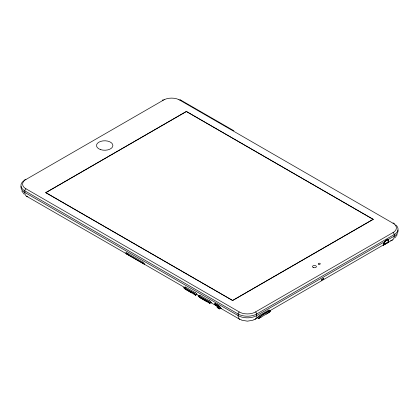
<?xml version="1.0" encoding="UTF-8"?>
<svg xmlns="http://www.w3.org/2000/svg" width="419" height="419" viewBox="0 0 419 419"><rect width="100%" height="100%" fill="white"/><g stroke="black" fill="none" stroke-linecap="round" stroke-linejoin="round"><path stroke-width="0.63" d="M211.244 302.801L210.548 301.842M268.38 312.867C275.665 307.378 259.309 314.926 258.408 318.498M259.288 318.115L258.586 318.482L260.094 316.602L269.532 310.856M270.187 310.568L383.317 244.989M269.627 311.087L270.234 310.945M385.124 241.417L383.186 245.031L383.966 243.491M383.799 244.057L384.087 243.402M383.846 243.617L385.239 241.265A3.399 1.964 -60 0 1 387.69 239.83L394.211 236.196A13.109 7.568 0 0 0 397.982 230.062M199.224 295.196L199.255 295.594M384.359 242.842L385.307 241.334A3.441 1.985 -60 0 1 387.811 239.888C390.445 242.009 384.522 243.837 383.312 244.911M397.233 234.713L394.834 237.94M269.228 310.678L269.338 310.285A1.66 0.581 -38.1 0 0 269.255 310.133A1.592 0.649 -48.4 0 0 268.548 310.18M385.103 241.444L256.664 315.607A8.191 4.729 60 0 1 253.532 319.739M385.108 241.375L385.229 241.281A3.577 2.064 -60 0 1 387.716 239.741L387.874 239.736M258.177 316.528L257.339 317.885L257.889 317.649M184.973 286.963L184.999 287.366M217.953 305.88L217.911 306.268M125.91 252.72L126.119 253.469M214.329 303.728L214.329 304.257M383.259 245.267C385.03 243.937 390.88 241.821 387.811 239.888M388.01 239.778L388.523 240.024M386.47 243.429C387.475 242.816 389.335 241.559 388.481 240.197M164.327 99.612L25.187 179.94A11.481 6.631 0 0 0 25.192 188.346L240.113 312.433A11.481 6.631 0 0 0 254.668 312.427L393.813 232.1A11.481 6.631 0 0 0 393.808 223.699L178.887 99.612M386.611 243.35L385.412 244.02M259.67 317.948L260.162 317.607M259.874 317.78L258.659 318.503M260.55 317.44L266.615 313.883M260.843 317.267L261.137 317.099M45.76 192.64L186.319 111.485M373.24 219.404L186.382 111.522L45.76 192.709L232.681 300.554M373.057 219.367L232.618 300.449L45.943 192.672M232.555 300.554L373.24 219.331L186.445 111.485M259.131 315.69L268.516 310.269M254.967 319.357L257.785 317.728M383.432 245.178L385.333 244.068M386.276 243.544L392.514 239.946M266.416 314.051L267.793 313.208M267.589 313.375L269.768 311.977L270.313 311.003M321.525 280.122L323.583 278.913L323.84 278.179M184.041 287.507L184.009 287.769M323.73 278.206L321.666 279.405L321.41 280.164M253.343 320.126L247.393 321.169L241.438 320.126M184.061 287.507L194.254 293.216L195.93 295.17M219.755 308.992L218.074 307.132L216.979 306.698L217.44 307.525M184.082 287.759L194.133 293.457L195.888 295.222M211.207 302.822L210.925 302.675M219.786 308.96C218.807 305.776 214.523 306.006 218.797 308.546M209.95 303.435L209.201 302.398M195.699 295.206L194.505 294.473M221.059 308.52L220.043 307.227M26.486 196.192L128.256 254.852L127.764 254.045M127.921 254.715L184.795 287.586M218.456 305.671L216.984 304.823M216.361 305.807L217.356 306.378M217.519 305.142L217.236 304.98M216.22 305.729L215.885 305.54M217.77 305.283L218.514 305.708M144.387 264.258L144.749 264.399L144.01 263.305A1.749 0.377 46.4 0 0 143.822 263.043A1.66 0.655 47.6 0 0 142.753 262.084M196.631 294.421L196.993 294.573L196.291 293.614M220.656 308.295L220.446 308.169M186.486 289.843L191.242 292.588M201.544 298.59L199.816 297.537L200.952 298.249M180.537 99.968L233.87 130.759M215.209 303.885L218.797 305.959M126.674 252.861L142.779 262.163M185.648 287.099L195.149 292.588M199.9 295.332L209.4 300.816M128.094 254.852L144.199 264.153M196.569 294.384L198.81 295.678M210.574 302.471L216.173 305.702M220.981 308.478L239.82 319.357M185.863 289.487L185.544 289.293L190.855 292.415M201.633 298.585L206.981 301.67M201.335 298.417L205.996 301.161M208.164 302.361L208.756 302.701M191.153 292.588L195.306 294.992M206.593 301.502L209.919 303.366L209.264 303.052M218.99 308.656L217.335 307.556M208.411 301.387L198.863 295.877L198.187 295.814L199.8 297.59L198.192 296.039L208.306 301.633M126.213 253.485A2.404 0.759 28.3 0 0 126.784 253.966L127.816 254.689L126.7 253.977M185.434 289.288L183.915 287.863L185.523 289.283M216.827 304.728L215.795 303.969M126.8 253.951L126.276 253.233A1.184 0.356 35.2 0 1 127.847 254.061M24.166 194.186L21.767 190.959M209.395 302.246L210.181 303.398M221.08 308.51L219.949 306.975A1.906 0.775 48.4 0 0 218.765 305.86M125.993 252.809A1.66 0.555 38.8 0 1 126.742 253.066M185.051 287.041A1.493 0.461 37.8 0 1 185.717 287.277M195.123 292.514A1.493 0.539 45.9 0 1 196.123 293.373A1.608 0.309 45 0 1 196.328 293.625M199.303 295.269A1.493 0.461 37.8 0 1 199.973 295.505M209.374 300.748A1.493 0.539 45.9 0 1 210.375 301.601A1.608 0.309 45 0 1 210.579 301.858M219.074 306.781A2.404 0.278 30.5 0 1 218.791 306.593M218.042 305.98A1.739 0.576 38.3 0 1 219.797 306.954M219.844 306.954A1.833 0.372 46.3 0 1 220.09 307.242M215.968 305.503A2.472 0.388 29.1 0 1 215.654 305.315M215.895 305.168A2.755 0.67 27.8 0 1 214.764 304.367M214.439 303.848A1.906 0.649 38.3 0 1 215.287 304.142M384.49 243.072A4.274 0.267 -55.9 0 1 383.924 243.832M384.16 243.329A3.247 0.487 -60.2 0 1 384.422 242.805M258.34 316.581A1.592 0.435 -46.8 0 1 259.068 315.889M208.363 301.271A1.524 0.534 45.8 0 1 209.474 302.24M208.243 301.512A1.351 0.435 44.4 0 1 209.28 302.398M24.789 180.128A1.639 0.948 60 0 1 25.947 179.463M21.018 186.308A13.109 7.568 0 0 0 24.789 192.441A8.191 4.729 -60 0 0 27.921 196.574M241.255 319.739A8.191 4.729 -60 0 1 238.123 315.607L24.789 192.441L24.789 190.834A13.109 7.568 0 0 1 23.993 180.631M25.947 188.828A1.639 0.948 -60 0 0 24.789 190.834L238.123 313.999A13.109 7.568 0 0 0 256.664 313.999L394.211 234.588A13.109 7.568 0 0 0 395.74 224.945M390.55 240.302A8.191 4.729 60 0 0 394.211 236.196L394.211 234.588A1.639 0.948 60 0 0 393.053 232.582M162.336 100.717A1.639 0.948 60 0 1 163.494 100.047M239.28 311.993A1.639 0.948 -60 0 0 238.123 313.999L238.123 315.607A13.109 7.568 0 0 0 256.664 315.607L256.664 313.999A1.639 0.948 60 0 0 255.506 311.993M393.053 223.217A1.639 0.948 -60 0 1 394.211 223.882M179.72 100.047A1.639 0.948 -60 0 1 180.877 100.717M164.332 99.612A11.481 6.631 0 0 1 178.882 99.612M387.706 239.799A3.41 1.906 -52.2 0 1 387.853 239.83M216.639 304.76A2.755 1.058 22.5 0 1 215.35 303.55M217.142 305.069A2.357 0.503 28.3 0 1 216.534 304.702M100.591 149.609A8.191 4.729 0 0 0 112.884 145.508A8.191 4.729 0 0 0 100.591 141.413A8.191 4.729 0 0 0 100.591 149.609M313.328 267.542A1.964 1.137 0 0 0 316.387 266.683A1.964 1.137 0 0 0 313.569 265.578A1.964 1.137 0 0 0 313.328 267.542M318.817 264.274A0.985 0.566 0 0 0 320.289 263.787A0.985 0.566 0 0 0 318.817 263.294A0.985 0.566 0 0 0 318.817 264.274"/></g></svg>
